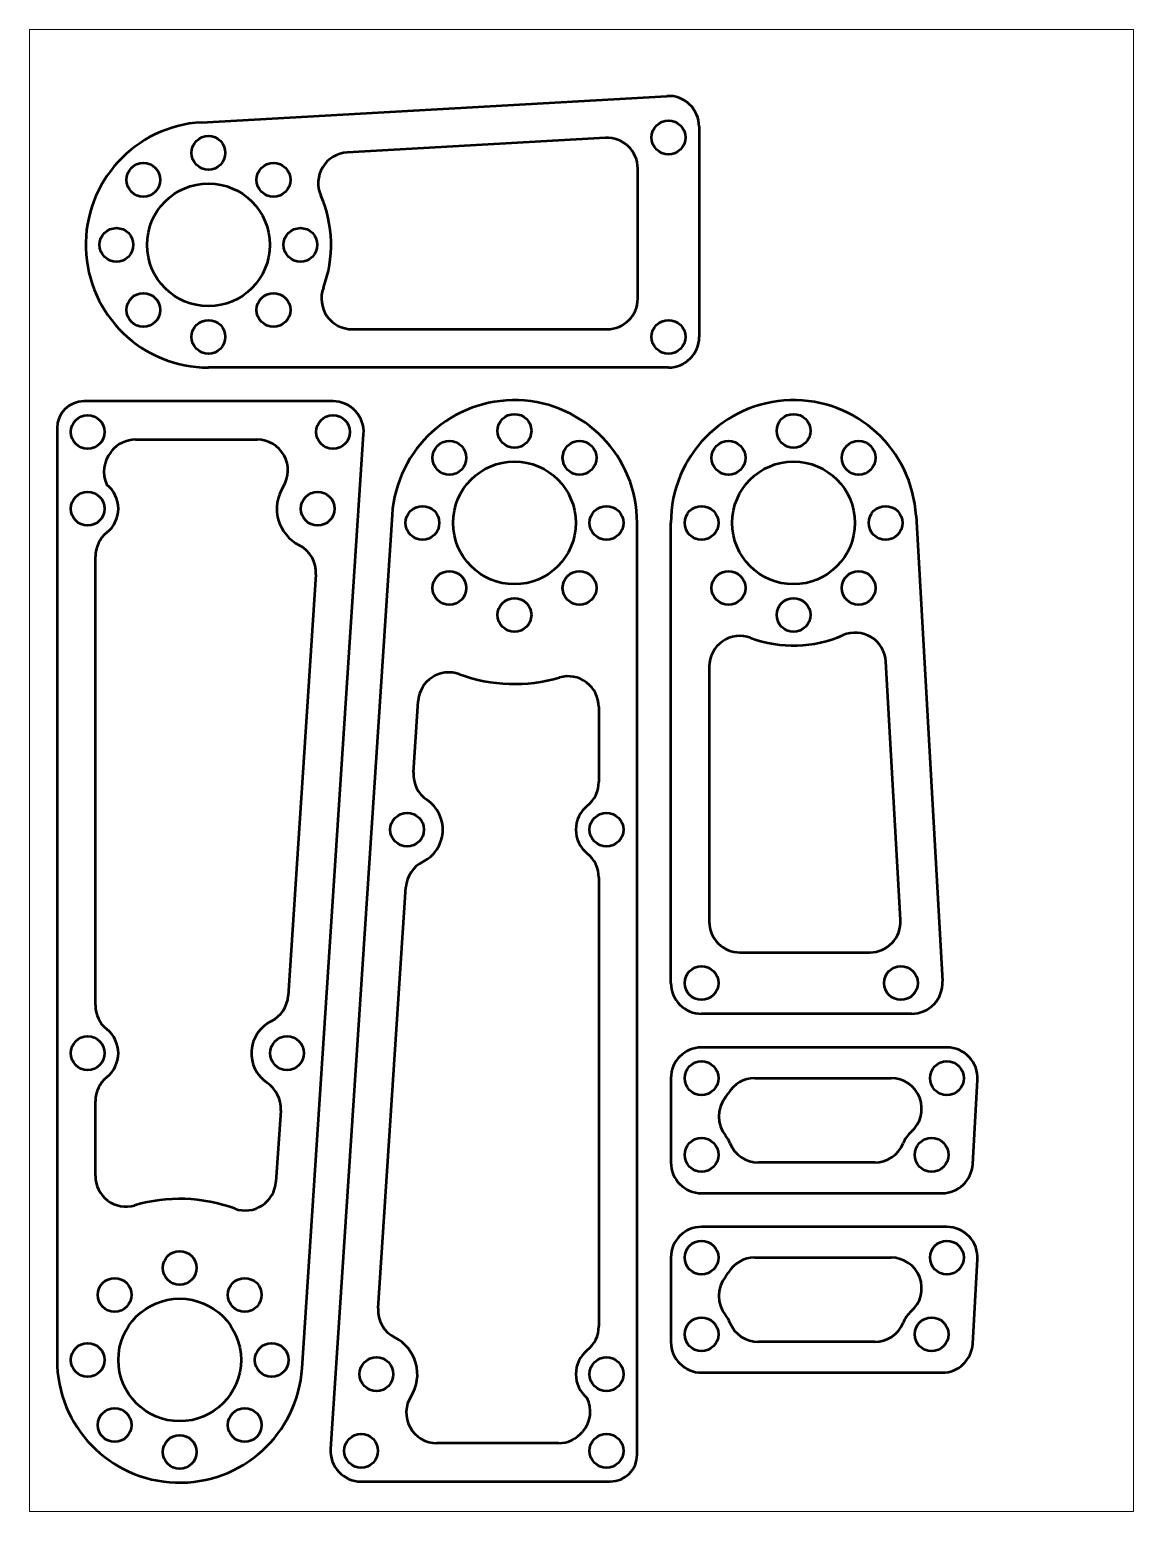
# Model space of a CAD drawing. Extents: x 0 to 72, y 0 to 96.6.
import ezdxf

# ---------------------------------------------------------------- set-up
doc = ezdxf.new("R2010")
doc.units = 0
doc.layers.get('0').update_dxf_attribs({"linetype": 'continuous', "lineweight": 13})
doc.layers.add('Visible (ISO)', color=7, linetype='continuous', lineweight=50)

msp = doc.modelspace()

# ---------------------------------------------------------------- linework, layer by layer
at = {"linetype": 'continuous'}
for p, q in [((0, 0), (0, 96.605)), ((71.976, 96.605), (0, 96.605)), ((71.976, 0), (71.976, 96.605)), ((0, 0), (71.976, 0))]:
    msp.add_line(p, q, dxfattribs=at)
at = {"layer": 'Visible (ISO)'}
for p, q in [((11.209, 90.559), (41.548, 92.276)), ((43.661, 90.279), (43.661, 76.572)), ((37.548, 89.546), (20.703, 88.592)), ((39.661, 79.072), (39.661, 87.549)), ((21.029, 77.072), (37.661, 77.072)), ((41.661, 74.572), (11.661, 74.572)), ((19.786, 72.372), (3.536, 72.372)), ((1.786, 70.622), (1.786, 9.872)), ((6.909, 69.872), (14.843, 69.872)), ((17.769, 9.346), (21.782, 70.24)), ((23.635, 64.971), (19.622, 4.077)), ((57.805, 64.897), (59.522, 34.558)), ((39.617, 3.695), (39.617, 64.445)), ((41.817, 34.445), (41.817, 64.445)), ((4.286, 32.994), (4.286, 62.249)), ((18.673, 61.075), (16.863, 33.622)), ((44.317, 55.078), (44.317, 38.445)), ((56.791, 38.558), (55.838, 55.403)), ((25.033, 48.173), (25.34, 52.833)), ((37.117, 52.445), (37.117, 47.568)), ((22.731, 13.242), (24.54, 40.694)), ((37.117, 41.323), (37.117, 12.068)), ((46.317, 36.445), (54.795, 36.445)), ((57.525, 32.445), (43.817, 32.445)), ((59.817, 30.245), (43.817, 30.245)), ((41.817, 28.245), (41.817, 22.745)), ((47.281, 28.245), (56.172, 28.245)), ((61.503, 22.632), (61.814, 28.132)), ((4.286, 21.872), (4.286, 26.749)), ((16.371, 26.143), (16.063, 21.484)), ((55.109, 22.745), (47.525, 22.745)), ((43.817, 20.745), (59.506, 20.745)), ((59.817, 18.545), (43.817, 18.545)), ((41.817, 16.545), (41.817, 11.045)), ((47.281, 16.545), (56.172, 16.545)), ((61.503, 10.932), (61.814, 16.432)), ((55.109, 11.045), (47.525, 11.045)), ((43.817, 9.045), (59.506, 9.045)), ((34.495, 4.445), (26.561, 4.445)), ((21.617, 1.945), (37.867, 1.945))]:
    msp.add_line(p, q, dxfattribs=at)
for centre, radius in [((41.661, 89.572), 1.1), ((11.661, 88.572), 1.1), ((7.419, 86.814), 1.1), ((15.904, 86.814), 1.1), ((11.661, 82.572), 4), ((5.661, 82.572), 1.1), ((17.661, 82.572), 1.1), ((7.419, 78.329), 1.1), ((15.904, 78.329), 1.1), ((11.661, 76.572), 1.1), ((41.661, 76.572), 1.1), ((31.617, 70.445), 1.1), ((49.817, 70.445), 1.1), ((3.786, 70.372), 1.1), ((19.786, 70.372), 1.1), ((27.375, 68.688), 1.1), ((35.86, 68.688), 1.1), ((45.575, 68.688), 1.1), ((54.06, 68.688), 1.1), ((31.617, 64.445), 4), ((49.817, 64.445), 4), ((3.786, 65.372), 1.1), ((18.786, 65.372), 1.1), ((25.617, 64.445), 1.1), ((37.617, 64.445), 1.1), ((43.817, 64.445), 1.1), ((55.817, 64.445), 1.1), ((27.375, 60.202), 1.1), ((35.86, 60.202), 1.1), ((45.575, 60.202), 1.1), ((54.06, 60.202), 1.1), ((31.617, 58.445), 1.1), ((49.817, 58.445), 1.1), ((24.617, 44.445), 1.1), ((37.617, 44.445), 1.1), ((43.817, 34.445), 1.1), ((56.817, 34.445), 1.1), ((3.786, 29.872), 1.1), ((16.786, 29.872), 1.1), ((43.817, 28.245), 1.1), ((59.817, 28.245), 1.1), ((43.817, 23.245), 1.1), ((58.817, 23.245), 1.1), ((43.817, 16.545), 1.1), ((59.817, 16.545), 1.1), ((9.786, 15.872), 1.1), ((5.544, 14.114), 1.1), ((14.029, 14.114), 1.1), ((9.786, 9.872), 4), ((43.817, 11.545), 1.1), ((58.817, 11.545), 1.1), ((3.786, 9.872), 1.1), ((15.786, 9.872), 1.1), ((22.617, 8.945), 1.1), ((37.617, 8.945), 1.1), ((5.544, 5.629), 1.1), ((14.029, 5.629), 1.1), ((9.786, 3.872), 1.1), ((21.617, 3.945), 1.1), ((37.617, 3.945), 1.1)]:
    msp.add_circle(centre, radius, dxfattribs=at)
for centre, radius, start, end in [((41.661, 90.279), 2, 1080, 813.23956), ((11.661, 82.572), 8, 813.23956, 630), ((37.661, 87.549), 2, 720, 813.23956), ((20.816, 86.595), 2, 813.23956, 923.72688), ((11.661, 82.572), 8, 1059.51269, 1103.72688), ((21.029, 79.072), 2, 879.51269, 990), ((37.661, 79.072), 2, 990, 1080), ((41.661, 76.572), 2, 990, 1080), ((3.536, 70.622), 1.75, 90, 180), ((19.786, 70.372), 2, -3.77037, 90), ((31.617, 64.445), 8, 360, 536.22963), ((49.817, 64.445), 8, 723.23956, 540), ((6.909, 67.872), 2, 90, 141.31781), ((14.843, 67.872), 2, -32.37384, 90), ((6.843, 67.791), 2, 139.82355, 205.39837), ((3.786, 70.372), 2, -40.17645, -38.68219), ((3.786, 65.372), 2, -51.31781, 51.33423), ((18.786, 65.372), 2.669, 147.62616, 243.14144), ((6.286, 62.249), 2, 128.68219, 180), ((16.677, 61.206), 2, -3.77037, 63.14144), ((46.317, 55.078), 2, 789.51269, 900), ((49.817, 64.445), 8, 969.51269, 1013.72688), ((53.841, 55.29), 2, 723.23956, 833.72688), ((27.336, 52.701), 2, 429.96942, 536.22963), ((31.617, 64.445), 10.5, 249.96942, 286.2602), ((35.117, 52.445), 2, 360, 466.2602), ((27.029, 48.042), 2, 536.22963, 596.16031), ((35.117, 47.568), 2, 308.68219, 360), ((24.617, 44.445), 2.33, 296.29894, 416.16031), ((37.617, 44.445), 2, 488.68219, 591.31781), ((35.117, 41.323), 2, 360, 411.31781), ((26.536, 40.563), 2, 476.29894, 536.22963), ((46.317, 38.445), 2, 900, 990), ((54.795, 38.445), 2, 630, 723.23956), ((43.817, 34.445), 2, 900, 990), ((57.525, 34.445), 2, 990, 723.23956), ((6.286, 32.994), 2, 180, 231.31781), ((14.868, 33.754), 2, -63.70106, -3.77037), ((16.786, 29.872), 2.33, 116.29894, 236.16031), ((3.786, 29.872), 2, -51.31781, 51.31781), ((43.817, 28.245), 2, 90, 180), ((59.817, 28.245), 2, 356.76044, 450), ((6.286, 26.749), 2, 128.68219, 180), ((47.281, 26.245), 2, 90, 150), ((56.172, 26.245), 2, 311.40962, 450), ((14.375, 26.275), 2, -3.77037, 56.16031), ((43.817, 28.245), 2, -38.68219, -30), ((46.94, 25.745), 2, 141.31781, 218.68219), ((43.817, 23.245), 2, 22.02431, 38.68219), ((58.817, 23.245), 2, 131.40962, 157.97569), ((47.525, 24.745), 2, 202.02431, 270), ((55.109, 24.745), 2, 270, 337.97569), ((43.817, 22.745), 2, 180, 270), ((59.506, 22.745), 2, 270, 356.76044), ((6.286, 21.872), 2, 180, 286.2602), ((14.068, 21.615), 2, -110.03058, -3.77037), ((9.786, 9.872), 10.5, 69.96942, 106.2602), ((43.817, 16.545), 2, 90, 180), ((59.817, 16.545), 2, 356.76044, 450), ((47.281, 14.545), 2, 90, 150), ((56.172, 14.545), 2, 311.40962, 450), ((43.817, 16.545), 2, -38.68219, -30), ((46.94, 14.045), 2, 141.31781, 218.68219), ((24.727, 13.11), 2, 536.22963, 603.14144), ((43.817, 11.545), 2, 22.02431, 38.68219), ((58.817, 11.545), 2, 131.40962, 157.97569), ((35.117, 12.068), 2, 308.68219, 360), ((47.525, 13.045), 2, 202.02431, 270), ((55.109, 13.045), 2, 270, 337.97569), ((22.617, 8.945), 2.669, 327.62616, 423.14144), ((43.817, 11.045), 2, 180, 270), ((59.506, 11.045), 2, 270, 356.76044), ((9.786, 9.872), 8, 180, 356.22963), ((37.617, 8.945), 2, 488.68219, 591.33423), ((26.561, 6.445), 2, 507.62616, 630), ((34.561, 6.526), 2, 319.82355, 385.39837), ((34.495, 6.445), 2, 270, 321.31781), ((37.617, 3.945), 2, 139.82355, 141.31781), ((21.617, 3.945), 2, 176.22963, 270), ((37.867, 3.695), 1.75, 270, 360)]:
    msp.add_arc(centre, radius, start, end, dxfattribs=at)

doc.saveas('drawing.dxf')
